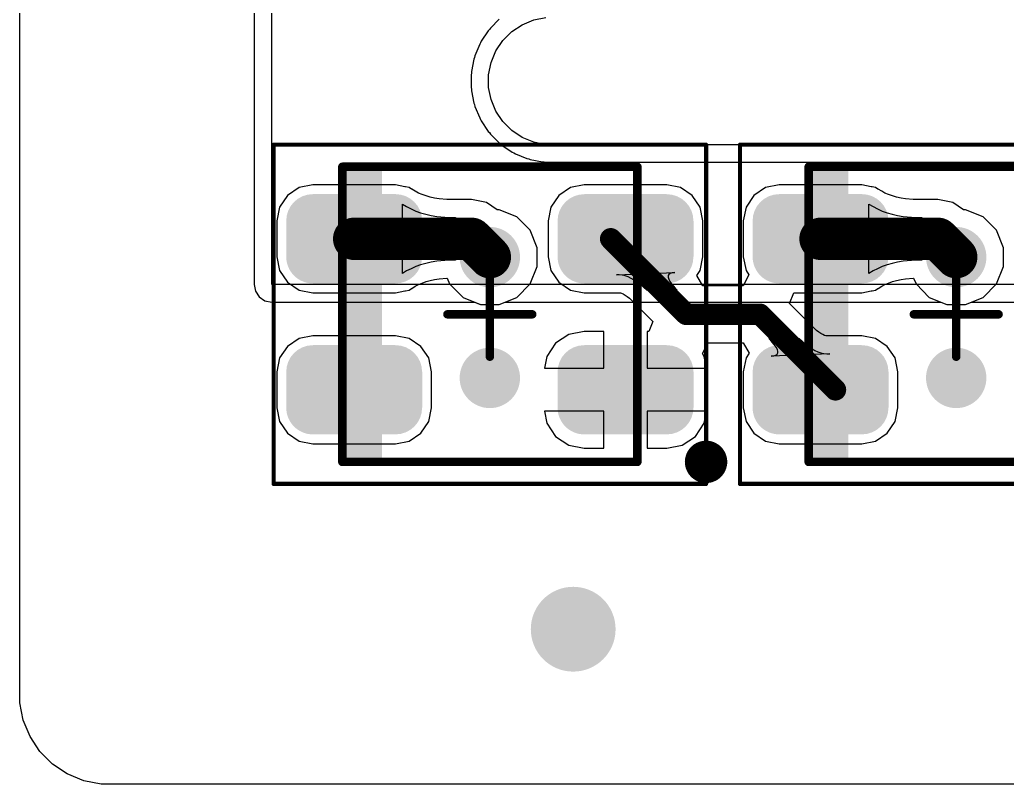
# Model space of a CAD drawing. Header units: millimetres. Extents: x 0 to 168, y 0 to 109.
# Drawn here: x 33.6 to 45.25, y 35.13 to 44.14 of the extents above; entities that cross this region are included whole.
import ezdxf

# ---------------------------------------------------------------- set-up
doc = ezdxf.new("R2010")
doc.units = ezdxf.units.MM
for name, color, linetype in [('BottomLayer', 5, 'Continuous'), ('Mechanical13', 56, 'Continuous'), ('Mechanical15', 56, 'Continuous'), ('MultiLayer', 9, 'Continuous'), ('TopLayer', 1, 'Continuous'), ('TopOverlay', 2, 'Continuous'), ('TopPaste', 8, 'Continuous'), ('TopSolder', 216, 'Continuous'), ('ViaHoleLayer', 16, 'Continuous')]:
    doc.layers.add(name, color=color, linetype=linetype)

# ---------------------------------------------------------------- blocks, each defined once
blk = doc.blocks.new('WS2812B_M____53')
at = {"layer": 'Mechanical13'}
blk.add_hatch(color=56, dxfattribs=at).paths.add_polyline_path([(-1.74, -1.74), (-1.272, -1.74), (-1.272, 1.74), (-1.74, 1.74)])
at = {"layer": 'TopLayer'}
h = blk.add_hatch(color=1, dxfattribs=at)
edge = h.paths.add_edge_path()
edge.add_arc((-2.087, 0.678), 0.213, 180, 270)
edge.add_line((-2.087, 0.465), (-1.113, 0.465))
edge.add_arc((-1.113, 0.678), 0.213, 270, 360)
edge.add_line((-0.9, 0.678), (-0.9, 1.103))
edge.add_arc((-1.113, 1.103), 0.213, 0, 90)
edge.add_line((-1.113, 1.315), (-2.087, 1.315))
edge.add_arc((-2.087, 1.103), 0.213, 90, 180)
edge.add_line((-2.3, 1.103), (-2.3, 0.678))
h = blk.add_hatch(color=1, dxfattribs=at)
edge = h.paths.add_edge_path()
edge.add_arc((1.113, 0.678), 0.213, 180, 270)
edge.add_line((1.113, 0.465), (2.087, 0.465))
edge.add_arc((2.087, 0.678), 0.213, 270, 360)
edge.add_line((2.3, 0.678), (2.3, 1.102))
edge.add_arc((2.087, 1.102), 0.213, 0, 90)
edge.add_line((2.087, 1.315), (1.113, 1.315))
edge.add_arc((1.113, 1.102), 0.213, 90, 180)
edge.add_line((0.9, 1.102), (0.9, 0.678))
h = blk.add_hatch(color=1, dxfattribs=at)
edge = h.paths.add_edge_path()
edge.add_arc((-2.087, -1.102), 0.213, 180, 270)
edge.add_line((-2.087, -1.315), (-1.113, -1.315))
edge.add_arc((-1.113, -1.102), 0.213, 270, 360)
edge.add_line((-0.9, -1.102), (-0.9, -0.678))
edge.add_arc((-1.113, -0.678), 0.213, 0, 90)
edge.add_line((-1.113, -0.465), (-2.087, -0.465))
edge.add_arc((-2.087, -0.678), 0.213, 90, 180)
edge.add_line((-2.3, -0.678), (-2.3, -1.102))
h = blk.add_hatch(color=1, dxfattribs=at)
edge = h.paths.add_edge_path()
edge.add_arc((1.113, -1.102), 0.213, 180, 270)
edge.add_line((1.113, -1.315), (2.087, -1.315))
edge.add_arc((2.087, -1.102), 0.213, 270, 360)
edge.add_line((2.3, -1.102), (2.3, -0.678))
edge.add_arc((2.087, -0.678), 0.213, 0, 90)
edge.add_line((2.087, -0.465), (1.113, -0.465))
edge.add_arc((1.113, -0.678), 0.213, 90, 180)
edge.add_line((0.9, -0.678), (0.9, -1.102))
at = {"layer": 'TopPaste'}
h = blk.add_hatch(color=8, dxfattribs=at)
edge = h.paths.add_edge_path()
edge.add_arc((-2.087, 0.678), 0.213, 180, 270)
edge.add_line((-2.087, 0.465), (-1.113, 0.465))
edge.add_arc((-1.113, 0.678), 0.213, 270, 360)
edge.add_line((-0.9, 0.678), (-0.9, 1.103))
edge.add_arc((-1.113, 1.103), 0.213, 0, 90)
edge.add_line((-1.113, 1.315), (-2.087, 1.315))
edge.add_arc((-2.087, 1.103), 0.213, 90, 180)
edge.add_line((-2.3, 1.103), (-2.3, 0.678))
h = blk.add_hatch(color=8, dxfattribs=at)
edge = h.paths.add_edge_path()
edge.add_arc((1.113, 0.678), 0.213, 180, 270)
edge.add_line((1.113, 0.465), (2.087, 0.465))
edge.add_arc((2.087, 0.678), 0.213, 270, 360)
edge.add_line((2.3, 0.678), (2.3, 1.102))
edge.add_arc((2.087, 1.102), 0.213, 0, 90)
edge.add_line((2.087, 1.315), (1.113, 1.315))
edge.add_arc((1.113, 1.102), 0.213, 90, 180)
edge.add_line((0.9, 1.102), (0.9, 0.678))
h = blk.add_hatch(color=8, dxfattribs=at)
edge = h.paths.add_edge_path()
edge.add_arc((-2.087, -1.102), 0.213, 180, 270)
edge.add_line((-2.087, -1.315), (-1.113, -1.315))
edge.add_arc((-1.113, -1.102), 0.213, 270, 360)
edge.add_line((-0.9, -1.102), (-0.9, -0.678))
edge.add_arc((-1.113, -0.678), 0.213, 0, 90)
edge.add_line((-1.113, -0.465), (-2.087, -0.465))
edge.add_arc((-2.087, -0.678), 0.213, 90, 180)
edge.add_line((-2.3, -0.678), (-2.3, -1.102))
h = blk.add_hatch(color=8, dxfattribs=at)
edge = h.paths.add_edge_path()
edge.add_arc((1.113, -1.102), 0.213, 180, 270)
edge.add_line((1.113, -1.315), (2.087, -1.315))
edge.add_arc((2.087, -1.102), 0.213, 270, 360)
edge.add_line((2.3, -1.102), (2.3, -0.678))
edge.add_arc((2.087, -0.678), 0.213, 0, 90)
edge.add_line((2.087, -0.465), (1.113, -0.465))
edge.add_arc((1.113, -0.678), 0.213, 90, 180)
edge.add_line((0.9, -0.678), (0.9, -1.102))
at = {"layer": 'TopSolder'}
h = blk.add_hatch(color=216, dxfattribs=at)
edge = h.paths.add_edge_path()
edge.add_arc((-2.087, 0.678), 0.314, 180, 270)
edge.add_line((-2.087, 0.363), (-1.113, 0.363))
edge.add_arc((-1.113, 0.678), 0.314, 270, 360)
edge.add_line((-0.798, 0.678), (-0.798, 1.103))
edge.add_arc((-1.113, 1.103), 0.314, 0, 90)
edge.add_line((-1.113, 1.417), (-2.087, 1.417))
edge.add_arc((-2.087, 1.103), 0.314, 90, 180)
edge.add_line((-2.402, 1.103), (-2.402, 0.678))
h = blk.add_hatch(color=216, dxfattribs=at)
edge = h.paths.add_edge_path()
edge.add_arc((1.113, 0.678), 0.314, 180, 270)
edge.add_line((1.113, 0.363), (2.087, 0.363))
edge.add_arc((2.087, 0.678), 0.314, 270, 360)
edge.add_line((2.402, 0.678), (2.402, 1.102))
edge.add_arc((2.087, 1.102), 0.314, 0, 90)
edge.add_line((2.087, 1.417), (1.113, 1.417))
edge.add_arc((1.113, 1.102), 0.314, 90, 180)
edge.add_line((0.798, 1.102), (0.798, 0.678))
h = blk.add_hatch(color=216, dxfattribs=at)
edge = h.paths.add_edge_path()
edge.add_arc((-2.087, -1.102), 0.314, 180, 270)
edge.add_line((-2.087, -1.417), (-1.113, -1.417))
edge.add_arc((-1.113, -1.102), 0.314, 270, 360)
edge.add_line((-0.798, -1.102), (-0.798, -0.678))
edge.add_arc((-1.113, -0.678), 0.314, 0, 90)
edge.add_line((-1.113, -0.363), (-2.087, -0.363))
edge.add_arc((-2.087, -0.678), 0.314, 90, 180)
edge.add_line((-2.402, -0.678), (-2.402, -1.102))
h = blk.add_hatch(color=216, dxfattribs=at)
edge = h.paths.add_edge_path()
edge.add_arc((1.113, -1.102), 0.314, 180, 270)
edge.add_line((1.113, -1.417), (2.087, -1.417))
edge.add_arc((2.087, -1.102), 0.314, 270, 360)
edge.add_line((2.402, -1.102), (2.402, -0.678))
edge.add_arc((2.087, -0.678), 0.314, 0, 90)
edge.add_line((2.087, -0.363), (1.113, -0.363))
edge.add_arc((1.113, -0.678), 0.314, 90, 180)
edge.add_line((0.798, -0.678), (0.798, -1.102))
at = {"layer": 'Mechanical13', "const_width": 0.1}
for points in [[(-1.74, -1.74), (-1.74, 1.74)], [(-1.74, 1.74), (1.74, 1.74)], [(1.74, -1.74), (1.74, 1.74)], [(-1.74, -1.74), (1.74, -1.74)]]:
    blk.add_lwpolyline(points, dxfattribs=at)
at = {"layer": 'Mechanical13', "const_width": 0.05}
for points in [[(-1.765, 1.74, 1), (-1.715, 1.74, 1)], [(-1.765, 1.74, 1), (-1.715, 1.74, 1)], [(1.715, 1.74, 1), (1.765, 1.74, 1)], [(1.715, 1.74, 1), (1.765, 1.74, 1)], [(-1.765, -1.74, 1), (-1.715, -1.74, 1)], [(-1.765, -1.74, 1), (-1.715, -1.74, 1)], [(1.715, -1.74, 1), (1.765, -1.74, 1)], [(1.715, -1.74, 1), (1.765, -1.74, 1)]]:
    blk.add_lwpolyline(points, format="xyb", close=True, dxfattribs=at)
at = {"layer": 'Mechanical15'}
for points, const_width in [([(-2.55, -2), (-2.55, 2)], 0.05), ([(-2.55, 2), (2.55, 2)], 0.05), ([(2.55, -2), (2.55, 2)], 0.05), ([(0, -0.5), (0, 0.5)], 0.1), ([(-0.5, 0), (0.5, 0)], 0.1), ([(-2.55, -2), (2.55, -2)], 0.05)]:
    blk.add_lwpolyline(points, dxfattribs=dict(at, const_width=const_width))
for points, const_width in [([(-2.562, 2, 1), (-2.538, 2, 1)], 0.025), ([(-2.562, 2, 1), (-2.538, 2, 1)], 0.025), ([(2.538, 2, 1), (2.562, 2, 1)], 0.025), ([(2.538, 2, 1), (2.562, 2, 1)], 0.025), ([(-0.025, 0.5, 1), (0.025, 0.5, 1)], 0.05), ([(-0.525, 0, 1), (-0.475, 0, 1)], 0.05), ([(0.475, 0, 1), (0.525, 0, 1)], 0.05), ([(-0.025, -0.5, 1), (0.025, -0.5, 1)], 0.05), ([(-2.562, -2, 1), (-2.538, -2, 1)], 0.025), ([(-2.562, -2, 1), (-2.538, -2, 1)], 0.025), ([(2.538, -2, 1), (2.562, -2, 1)], 0.025), ([(2.538, -2, 1), (2.562, -2, 1)], 0.025)]:
    blk.add_lwpolyline(points, format="xyb", close=True, dxfattribs=dict(at, const_width=const_width))
at = {"layer": 'TopOverlay'}
for points, const_width in [([(2.675, -1.74, 1), (2.425, -1.74, 1)], 0.25), ([(2.362, -1.74, 1), (2.487, -1.74, 1)], 0.125), ([(2.613, -1.74, 1), (2.738, -1.74, 1)], 0.125)]:
    blk.add_lwpolyline(points, format="xyb", close=True, dxfattribs=dict(at, const_width=const_width))
blk = doc.blocks.new('WS2812B_M____55')
at = {"layer": 'Mechanical13'}
blk.add_hatch(color=56, dxfattribs=at).paths.add_polyline_path([(-1.74, -1.74), (-1.272, -1.74), (-1.272, 1.74), (-1.74, 1.74)])
at = {"layer": 'TopLayer'}
h = blk.add_hatch(color=1, dxfattribs=at)
edge = h.paths.add_edge_path()
edge.add_arc((-2.087, 0.678), 0.213, 180, 270)
edge.add_line((-2.087, 0.465), (-1.113, 0.465))
edge.add_arc((-1.113, 0.678), 0.213, 270, 360)
edge.add_line((-0.9, 0.678), (-0.9, 1.103))
edge.add_arc((-1.113, 1.103), 0.213, 0, 90)
edge.add_line((-1.113, 1.315), (-2.087, 1.315))
edge.add_arc((-2.087, 1.103), 0.213, 90, 180)
edge.add_line((-2.3, 1.103), (-2.3, 0.678))
h = blk.add_hatch(color=1, dxfattribs=at)
edge = h.paths.add_edge_path()
edge.add_arc((1.113, 0.678), 0.213, 180, 270)
edge.add_line((1.113, 0.465), (2.087, 0.465))
edge.add_arc((2.087, 0.678), 0.213, 270, 360)
edge.add_line((2.3, 0.678), (2.3, 1.102))
edge.add_arc((2.087, 1.102), 0.213, 0, 90)
edge.add_line((2.087, 1.315), (1.113, 1.315))
edge.add_arc((1.113, 1.102), 0.213, 90, 180)
edge.add_line((0.9, 1.102), (0.9, 0.678))
h = blk.add_hatch(color=1, dxfattribs=at)
edge = h.paths.add_edge_path()
edge.add_arc((-2.087, -1.102), 0.213, 180, 270)
edge.add_line((-2.087, -1.315), (-1.113, -1.315))
edge.add_arc((-1.113, -1.102), 0.213, 270, 360)
edge.add_line((-0.9, -1.102), (-0.9, -0.678))
edge.add_arc((-1.113, -0.678), 0.213, 0, 90)
edge.add_line((-1.113, -0.465), (-2.087, -0.465))
edge.add_arc((-2.087, -0.678), 0.213, 90, 180)
edge.add_line((-2.3, -0.678), (-2.3, -1.102))
h = blk.add_hatch(color=1, dxfattribs=at)
edge = h.paths.add_edge_path()
edge.add_arc((1.113, -1.102), 0.213, 180, 270)
edge.add_line((1.113, -1.315), (2.087, -1.315))
edge.add_arc((2.087, -1.102), 0.213, 270, 360)
edge.add_line((2.3, -1.102), (2.3, -0.678))
edge.add_arc((2.087, -0.678), 0.213, 0, 90)
edge.add_line((2.087, -0.465), (1.113, -0.465))
edge.add_arc((1.113, -0.678), 0.213, 90, 180)
edge.add_line((0.9, -0.678), (0.9, -1.102))
at = {"layer": 'TopPaste'}
h = blk.add_hatch(color=8, dxfattribs=at)
edge = h.paths.add_edge_path()
edge.add_arc((-2.087, 0.678), 0.213, 180, 270)
edge.add_line((-2.087, 0.465), (-1.113, 0.465))
edge.add_arc((-1.113, 0.678), 0.213, 270, 360)
edge.add_line((-0.9, 0.678), (-0.9, 1.103))
edge.add_arc((-1.113, 1.103), 0.213, 0, 90)
edge.add_line((-1.113, 1.315), (-2.087, 1.315))
edge.add_arc((-2.087, 1.103), 0.213, 90, 180)
edge.add_line((-2.3, 1.103), (-2.3, 0.678))
h = blk.add_hatch(color=8, dxfattribs=at)
edge = h.paths.add_edge_path()
edge.add_arc((1.113, 0.678), 0.213, 180, 270)
edge.add_line((1.113, 0.465), (2.087, 0.465))
edge.add_arc((2.087, 0.678), 0.213, 270, 360)
edge.add_line((2.3, 0.678), (2.3, 1.102))
edge.add_arc((2.087, 1.102), 0.213, 0, 90)
edge.add_line((2.087, 1.315), (1.113, 1.315))
edge.add_arc((1.113, 1.102), 0.213, 90, 180)
edge.add_line((0.9, 1.102), (0.9, 0.678))
h = blk.add_hatch(color=8, dxfattribs=at)
edge = h.paths.add_edge_path()
edge.add_arc((-2.087, -1.102), 0.213, 180, 270)
edge.add_line((-2.087, -1.315), (-1.113, -1.315))
edge.add_arc((-1.113, -1.102), 0.213, 270, 360)
edge.add_line((-0.9, -1.102), (-0.9, -0.678))
edge.add_arc((-1.113, -0.678), 0.213, 0, 90)
edge.add_line((-1.113, -0.465), (-2.087, -0.465))
edge.add_arc((-2.087, -0.678), 0.213, 90, 180)
edge.add_line((-2.3, -0.678), (-2.3, -1.102))
h = blk.add_hatch(color=8, dxfattribs=at)
edge = h.paths.add_edge_path()
edge.add_arc((1.113, -1.102), 0.213, 180, 270)
edge.add_line((1.113, -1.315), (2.087, -1.315))
edge.add_arc((2.087, -1.102), 0.213, 270, 360)
edge.add_line((2.3, -1.102), (2.3, -0.678))
edge.add_arc((2.087, -0.678), 0.213, 0, 90)
edge.add_line((2.087, -0.465), (1.113, -0.465))
edge.add_arc((1.113, -0.678), 0.213, 90, 180)
edge.add_line((0.9, -0.678), (0.9, -1.102))
at = {"layer": 'TopSolder'}
h = blk.add_hatch(color=216, dxfattribs=at)
edge = h.paths.add_edge_path()
edge.add_arc((-2.087, 0.678), 0.314, 180, 270)
edge.add_line((-2.087, 0.363), (-1.113, 0.363))
edge.add_arc((-1.113, 0.678), 0.314, 270, 360)
edge.add_line((-0.798, 0.678), (-0.798, 1.103))
edge.add_arc((-1.113, 1.103), 0.314, 0, 90)
edge.add_line((-1.113, 1.417), (-2.087, 1.417))
edge.add_arc((-2.087, 1.103), 0.314, 90, 180)
edge.add_line((-2.402, 1.103), (-2.402, 0.678))
h = blk.add_hatch(color=216, dxfattribs=at)
edge = h.paths.add_edge_path()
edge.add_arc((1.113, 0.678), 0.314, 180, 270)
edge.add_line((1.113, 0.363), (2.087, 0.363))
edge.add_arc((2.087, 0.678), 0.314, 270, 360)
edge.add_line((2.402, 0.678), (2.402, 1.102))
edge.add_arc((2.087, 1.102), 0.314, 0, 90)
edge.add_line((2.087, 1.417), (1.113, 1.417))
edge.add_arc((1.113, 1.102), 0.314, 90, 180)
edge.add_line((0.798, 1.102), (0.798, 0.678))
h = blk.add_hatch(color=216, dxfattribs=at)
edge = h.paths.add_edge_path()
edge.add_arc((-2.087, -1.102), 0.314, 180, 270)
edge.add_line((-2.087, -1.417), (-1.113, -1.417))
edge.add_arc((-1.113, -1.102), 0.314, 270, 360)
edge.add_line((-0.798, -1.102), (-0.798, -0.678))
edge.add_arc((-1.113, -0.678), 0.314, 0, 90)
edge.add_line((-1.113, -0.363), (-2.087, -0.363))
edge.add_arc((-2.087, -0.678), 0.314, 90, 180)
edge.add_line((-2.402, -0.678), (-2.402, -1.102))
h = blk.add_hatch(color=216, dxfattribs=at)
edge = h.paths.add_edge_path()
edge.add_arc((1.113, -1.102), 0.314, 180, 270)
edge.add_line((1.113, -1.417), (2.087, -1.417))
edge.add_arc((2.087, -1.102), 0.314, 270, 360)
edge.add_line((2.402, -1.102), (2.402, -0.678))
edge.add_arc((2.087, -0.678), 0.314, 0, 90)
edge.add_line((2.087, -0.363), (1.113, -0.363))
edge.add_arc((1.113, -0.678), 0.314, 90, 180)
edge.add_line((0.798, -0.678), (0.798, -1.102))
at = {"layer": 'Mechanical13', "const_width": 0.1}
for points in [[(-1.74, -1.74), (-1.74, 1.74)], [(-1.74, 1.74), (1.74, 1.74)], [(1.74, -1.74), (1.74, 1.74)], [(-1.74, -1.74), (1.74, -1.74)]]:
    blk.add_lwpolyline(points, dxfattribs=at)
at = {"layer": 'Mechanical13', "const_width": 0.05}
for points in [[(-1.765, 1.74, 1), (-1.715, 1.74, 1)], [(-1.765, 1.74, 1), (-1.715, 1.74, 1)], [(1.715, 1.74, 1), (1.765, 1.74, 1)], [(1.715, 1.74, 1), (1.765, 1.74, 1)], [(-1.765, -1.74, 1), (-1.715, -1.74, 1)], [(-1.765, -1.74, 1), (-1.715, -1.74, 1)], [(1.715, -1.74, 1), (1.765, -1.74, 1)], [(1.715, -1.74, 1), (1.765, -1.74, 1)]]:
    blk.add_lwpolyline(points, format="xyb", close=True, dxfattribs=at)
at = {"layer": 'Mechanical15'}
for points, const_width in [([(-2.55, -2), (-2.55, 2)], 0.05), ([(-2.55, 2), (2.55, 2)], 0.05), ([(2.55, -2), (2.55, 2)], 0.05), ([(0, -0.5), (0, 0.5)], 0.1), ([(-0.5, 0), (0.5, 0)], 0.1), ([(-2.55, -2), (2.55, -2)], 0.05)]:
    blk.add_lwpolyline(points, dxfattribs=dict(at, const_width=const_width))
for points, const_width in [([(-2.562, 2, 1), (-2.538, 2, 1)], 0.025), ([(-2.562, 2, 1), (-2.538, 2, 1)], 0.025), ([(2.538, 2, 1), (2.562, 2, 1)], 0.025), ([(2.538, 2, 1), (2.562, 2, 1)], 0.025), ([(-0.025, 0.5, 1), (0.025, 0.5, 1)], 0.05), ([(-0.525, 0, 1), (-0.475, 0, 1)], 0.05), ([(0.475, 0, 1), (0.525, 0, 1)], 0.05), ([(-0.025, -0.5, 1), (0.025, -0.5, 1)], 0.05), ([(-2.562, -2, 1), (-2.538, -2, 1)], 0.025), ([(-2.562, -2, 1), (-2.538, -2, 1)], 0.025), ([(2.538, -2, 1), (2.562, -2, 1)], 0.025), ([(2.538, -2, 1), (2.562, -2, 1)], 0.025)]:
    blk.add_lwpolyline(points, format="xyb", close=True, dxfattribs=dict(at, const_width=const_width))
at = {"layer": 'TopOverlay'}
for points, const_width in [([(2.675, -1.74, 1), (2.425, -1.74, 1)], 0.25), ([(2.362, -1.74, 1), (2.487, -1.74, 1)], 0.125), ([(2.613, -1.74, 1), (2.738, -1.74, 1)], 0.125)]:
    blk.add_lwpolyline(points, format="xyb", close=True, dxfattribs=dict(at, const_width=const_width))

msp = doc.modelspace()

# ---------------------------------------------------------------- hatches: boundary and pattern name
at = {"layer": 'BottomLayer'}
h = msp.add_hatch(color=5, dxfattribs=at)
edge = h.paths.add_edge_path()
edge.add_arc((39.149, 41.344), 0.356, 0, 360)
h = msp.add_hatch(color=5, dxfattribs=at)
edge = h.paths.add_edge_path()
edge.add_arc((44.649, 41.344), 0.356, 0, 360)
h = msp.add_hatch(color=5, dxfattribs=at)
edge = h.paths.add_edge_path()
edge.add_arc((39.149, 39.92), 0.356, 0, 360)
h = msp.add_hatch(color=5, dxfattribs=at)
edge = h.paths.add_edge_path()
edge.add_arc((44.649, 39.92), 0.356, 0, 360)
h = msp.add_hatch(color=5, dxfattribs=at)
edge = h.paths.add_edge_path()
edge.add_arc((40.132, 36.957), 0.5, 0, 360)
at = {"layer": 'TopLayer'}
h = msp.add_hatch(color=1, dxfattribs=at)
edge = h.paths.add_edge_path()
edge.add_arc((39.149, 41.344), 0.356, 0, 360)
h = msp.add_hatch(color=1, dxfattribs=at)
edge = h.paths.add_edge_path()
edge.add_arc((44.649, 41.344), 0.356, 0, 360)
h = msp.add_hatch(color=1, dxfattribs=at)
edge = h.paths.add_edge_path()
edge.add_arc((39.149, 39.92), 0.356, 0, 360)
h = msp.add_hatch(color=1, dxfattribs=at)
edge = h.paths.add_edge_path()
edge.add_arc((44.649, 39.92), 0.356, 0, 360)
h = msp.add_hatch(color=1, dxfattribs=at)
edge = h.paths.add_edge_path()
edge.add_arc((40.132, 36.957), 0.5, 0, 360)
at = {"layer": 'ViaHoleLayer'}
h = msp.add_hatch(color=16, dxfattribs=at)
edge = h.paths.add_edge_path()
edge.add_arc((39.149, 41.344), 0.2, 0, 360)
h = msp.add_hatch(color=16, dxfattribs=at)
edge = h.paths.add_edge_path()
edge.add_arc((44.649, 41.344), 0.2, 0, 360)
h = msp.add_hatch(color=16, dxfattribs=at)
edge = h.paths.add_edge_path()
edge.add_arc((39.149, 39.92), 0.2, 0, 360)
h = msp.add_hatch(color=16, dxfattribs=at)
edge = h.paths.add_edge_path()
edge.add_arc((44.649, 39.92), 0.2, 0, 360)
h = msp.add_hatch(color=16, dxfattribs=at)
edge = h.paths.add_edge_path()
edge.add_arc((40.132, 36.957), 0.25, 0, 360)

# ---------------------------------------------------------------- linework, layer by layer
at = {"layer": 'BottomLayer'}
for p, q in [((33.605, 36.195), (33.605, 65.425)), ((36.369, 45.974), (36.369, 41.021)), ((36.576, 41.021), (36.576, 45.974)), ((39.26, 44.149), (39.156, 44.045)), ((39.144, 44.028), (39.13, 44.013)), ((39.156, 44.045), (39.144, 44.028)), ((39.13, 44.013), (39.048, 43.89)), ((39.029, 43.855), (38.972, 43.718)), ((39.04, 43.871), (39.029, 43.855)), ((39.048, 43.89), (39.04, 43.871)), ((38.96, 43.679), (38.931, 43.534)), ((38.968, 43.698), (38.96, 43.679)), ((38.972, 43.718), (38.968, 43.698)), ((38.931, 43.514), (38.927, 43.494)), ((38.927, 43.494), (38.927, 43.42)), ((38.931, 43.534), (38.931, 43.514)), ((38.927, 43.42), (38.927, 43.346)), ((38.927, 43.346), (38.931, 43.326)), ((38.931, 43.326), (38.931, 43.306)), ((38.931, 43.306), (38.96, 43.161)), ((38.96, 43.161), (38.968, 43.142)), ((38.968, 43.142), (38.972, 43.122)), ((38.972, 43.122), (39.029, 42.985)), ((39.029, 42.985), (39.04, 42.968)), ((39.04, 42.968), (39.048, 42.95)), ((39.048, 42.95), (39.13, 42.827)), ((39.13, 42.827), (39.144, 42.812)), ((39.144, 42.812), (39.156, 42.795)), ((39.156, 42.795), (39.26, 42.691)), ((39.26, 42.691), (39.277, 42.68)), ((39.277, 42.68), (39.291, 42.665)), ((39.291, 42.665), (39.414, 42.583)), ((39.414, 42.583), (39.433, 42.575)), ((39.433, 42.575), (39.45, 42.564)), ((39.45, 42.564), (39.587, 42.507)), ((39.587, 42.507), (39.607, 42.503)), ((39.607, 42.503), (39.625, 42.496)), ((39.625, 42.496), (39.77, 42.467)), ((39.77, 42.467), (39.791, 42.467)), ((39.791, 42.467), (39.811, 42.463)), ((39.811, 42.463), (71.458, 42.463)), ((36.369, 41.021), (36.385, 40.942)), ((73.025, 41.021), (36.576, 41.021)), ((36.385, 40.942), (36.43, 40.875)), ((36.43, 40.875), (36.497, 40.83)), ((36.497, 40.83), (36.576, 40.814)), ((36.576, 40.814), (38.969, 40.814)), ((38.969, 40.814), (39.038, 40.785)), ((39.038, 40.785), (39.26, 40.785)), ((39.26, 40.785), (39.329, 40.814)), ((39.329, 40.814), (44.469, 40.814)), ((44.469, 40.814), (44.538, 40.785)), ((44.538, 40.785), (44.76, 40.785)), ((44.76, 40.785), (44.829, 40.814)), ((44.829, 40.814), (49.969, 40.814)), ((33.605, 36.09), (33.605, 36.195)), ((33.646, 35.884), (33.605, 36.09)), ((33.726, 35.69), (33.646, 35.884)), ((33.843, 35.515), (33.726, 35.69)), ((33.991, 35.367), (33.843, 35.515)), ((34.166, 35.25), (33.991, 35.367)), ((34.36, 35.17), (34.166, 35.25)), ((34.566, 35.129), (34.36, 35.17)), ((34.671, 35.129), (34.566, 35.129)), ((77.131, 35.129), (34.671, 35.129))]:
    msp.add_line(p, q, dxfattribs=at)
at = {"layer": 'MultiLayer'}
for p, q in [((39.529, 44.085), (39.666, 44.141)), ((39.666, 44.141), (39.811, 44.17)), ((39.407, 44.003), (39.529, 44.085)), ((39.302, 43.898), (39.407, 44.003)), ((39.22, 43.775), (39.302, 43.898)), ((39.163, 43.639), (39.22, 43.775)), ((39.135, 43.494), (39.163, 43.639)), ((39.135, 43.42), (39.135, 43.494)), ((39.135, 43.42), (39.135, 43.42)), ((39.135, 43.346), (39.135, 43.42)), ((39.163, 43.201), (39.135, 43.346)), ((39.22, 43.065), (39.163, 43.201)), ((39.302, 42.942), (39.22, 43.065)), ((39.407, 42.837), (39.302, 42.942)), ((39.529, 42.755), (39.407, 42.837)), ((39.666, 42.699), (39.529, 42.755)), ((39.811, 42.67), (39.666, 42.699)), ((39.885, 42.67), (39.811, 42.67)), ((71.385, 42.67), (39.885, 42.67))]:
    msp.add_line(p, q, dxfattribs=at)
at = {"layer": 'TopLayer'}
for p, q in [((33.605, 36.195), (33.605, 65.425)), ((39.26, 44.149), (39.156, 44.045)), ((39.144, 44.028), (39.13, 44.013)), ((39.156, 44.045), (39.144, 44.028)), ((39.13, 44.013), (39.048, 43.89)), ((39.029, 43.855), (38.972, 43.718)), ((39.04, 43.871), (39.029, 43.855)), ((39.048, 43.89), (39.04, 43.871)), ((38.96, 43.679), (38.931, 43.534)), ((38.968, 43.698), (38.96, 43.679)), ((38.972, 43.718), (38.968, 43.698)), ((38.931, 43.514), (38.927, 43.494)), ((38.927, 43.494), (38.927, 43.346)), ((38.931, 43.534), (38.931, 43.514)), ((38.927, 43.346), (38.931, 43.326)), ((38.931, 43.326), (38.931, 43.306)), ((38.931, 43.306), (38.96, 43.161)), ((38.96, 43.161), (38.968, 43.142)), ((38.968, 43.142), (38.972, 43.122)), ((38.972, 43.122), (39.029, 42.985)), ((39.029, 42.985), (39.04, 42.968)), ((39.04, 42.968), (39.048, 42.95)), ((39.048, 42.95), (39.13, 42.827)), ((39.13, 42.827), (39.144, 42.812)), ((39.144, 42.812), (39.156, 42.795)), ((39.156, 42.795), (39.26, 42.691)), ((39.26, 42.691), (39.277, 42.68)), ((39.277, 42.68), (39.291, 42.665)), ((39.291, 42.665), (39.414, 42.583)), ((39.414, 42.583), (39.433, 42.575)), ((39.433, 42.575), (39.45, 42.564)), ((39.45, 42.564), (39.587, 42.507)), ((39.587, 42.507), (39.607, 42.503)), ((39.607, 42.503), (39.625, 42.496)), ((39.625, 42.496), (39.77, 42.467)), ((39.77, 42.467), (39.791, 42.467)), ((39.791, 42.467), (39.811, 42.463)), ((39.811, 42.463), (71.458, 42.463)), ((36.899, 42.164), (36.762, 42.072)), ((37.062, 42.196), (36.899, 42.164)), ((38.037, 42.196), (37.062, 42.196)), ((38.148, 42.174), (38.037, 42.196)), ((38.151, 42.174), (38.148, 42.174)), ((38.156, 42.173), (38.151, 42.174)), ((38.199, 42.164), (38.156, 42.173)), ((38.224, 42.147), (38.199, 42.164)), ((40.099, 42.164), (39.962, 42.072)), ((40.262, 42.196), (40.099, 42.164)), ((41.237, 42.196), (40.262, 42.196)), ((41.399, 42.164), (41.237, 42.196)), ((41.536, 42.072), (41.399, 42.164)), ((42.399, 42.164), (42.262, 42.072)), ((42.562, 42.196), (42.399, 42.164)), ((43.537, 42.196), (42.562, 42.196)), ((43.648, 42.174), (43.537, 42.196)), ((43.651, 42.174), (43.648, 42.174)), ((43.656, 42.173), (43.651, 42.174)), ((43.699, 42.164), (43.656, 42.173)), ((43.724, 42.147), (43.699, 42.164)), ((36.762, 42.072), (36.67, 41.935)), ((38.227, 42.146), (38.224, 42.147)), ((38.27, 42.12), (38.227, 42.146)), ((38.309, 42.099), (38.27, 42.12)), ((38.351, 42.081), (38.309, 42.099)), ((38.397, 42.065), (38.351, 42.081)), ((38.445, 42.051), (38.397, 42.065)), ((38.498, 42.039), (38.445, 42.051)), ((39.962, 42.072), (39.87, 41.935)), ((41.628, 41.935), (41.536, 42.072)), ((42.262, 42.072), (42.17, 41.935)), ((43.727, 42.146), (43.724, 42.147)), ((43.77, 42.12), (43.727, 42.146)), ((43.809, 42.099), (43.77, 42.12)), ((43.851, 42.081), (43.809, 42.099)), ((43.897, 42.065), (43.851, 42.081)), ((43.945, 42.051), (43.897, 42.065)), ((43.998, 42.039), (43.945, 42.051)), ((36.67, 41.935), (36.638, 41.773)), ((38.118, 41.15), (38.118, 41.97)), ((38.118, 41.97), (38.168, 41.94)), ((38.168, 41.94), (38.22, 41.912)), ((38.551, 42.03), (38.498, 42.039)), ((38.64, 42.022), (38.551, 42.03)), ((38.933, 42.022), (38.64, 42.022)), ((39.11, 41.987), (38.933, 42.022)), ((38.933, 42.022), (38.933, 42.022)), ((39.236, 41.903), (39.11, 41.987)), ((39.87, 41.935), (39.838, 41.772)), ((41.66, 41.772), (41.628, 41.935)), ((42.17, 41.935), (42.138, 41.773)), ((43.618, 41.15), (43.618, 41.97)), ((43.618, 41.97), (43.668, 41.94)), ((43.668, 41.94), (43.72, 41.912)), ((44.051, 42.03), (43.998, 42.039)), ((44.14, 42.022), (44.051, 42.03)), ((44.433, 42.022), (44.14, 42.022)), ((44.61, 41.987), (44.433, 42.022)), ((44.433, 42.022), (44.433, 42.022)), ((44.736, 41.903), (44.61, 41.987)), ((38.22, 41.912), (38.275, 41.888)), ((38.275, 41.888), (38.333, 41.868)), ((38.333, 41.868), (38.394, 41.85)), ((38.394, 41.85), (38.458, 41.836)), ((38.458, 41.836), (38.525, 41.824)), ((38.525, 41.824), (38.667, 41.812)), ((38.667, 41.812), (38.743, 41.81)), ((38.743, 41.81), (38.743, 41.31)), ((39.26, 41.903), (39.236, 41.903)), ((39.466, 41.818), (39.26, 41.903)), ((39.623, 41.661), (39.466, 41.818)), ((43.72, 41.912), (43.775, 41.888)), ((43.775, 41.888), (43.833, 41.868)), ((43.833, 41.868), (43.894, 41.85)), ((43.894, 41.85), (43.958, 41.836)), ((43.958, 41.836), (44.025, 41.824)), ((44.025, 41.824), (44.167, 41.812)), ((44.167, 41.812), (44.243, 41.81)), ((44.243, 41.81), (44.243, 41.31)), ((44.76, 41.903), (44.736, 41.903)), ((44.966, 41.818), (44.76, 41.903)), ((45.123, 41.661), (44.966, 41.818)), ((36.638, 41.773), (36.638, 41.348)), ((39.838, 41.772), (39.838, 41.347)), ((41.66, 41.347), (41.66, 41.772)), ((42.138, 41.773), (42.138, 41.348)), ((39.708, 41.455), (39.623, 41.661)), ((45.208, 41.455), (45.123, 41.661)), ((36.638, 41.348), (36.67, 41.185)), ((39.708, 41.233), (39.708, 41.455)), ((39.838, 41.347), (39.87, 41.185)), ((41.628, 41.185), (41.66, 41.347)), ((42.138, 41.348), (42.17, 41.185)), ((45.208, 41.233), (45.208, 41.455)), ((38.275, 41.232), (38.22, 41.208)), ((38.333, 41.253), (38.275, 41.232)), ((38.394, 41.27), (38.333, 41.253)), ((38.458, 41.284), (38.394, 41.27)), ((38.525, 41.296), (38.458, 41.284)), ((38.667, 41.308), (38.525, 41.296)), ((38.743, 41.31), (38.667, 41.308)), ((39.623, 41.028), (39.708, 41.233)), ((43.775, 41.232), (43.72, 41.208)), ((43.833, 41.253), (43.775, 41.232)), ((43.894, 41.27), (43.833, 41.253)), ((43.958, 41.284), (43.894, 41.27)), ((44.025, 41.296), (43.958, 41.284)), ((44.167, 41.308), (44.025, 41.296)), ((44.243, 41.31), (44.167, 41.308)), ((45.123, 41.028), (45.208, 41.233)), ((36.67, 41.185), (36.762, 41.048)), ((38.168, 41.181), (38.118, 41.15)), ((38.22, 41.208), (38.168, 41.181)), ((39.87, 41.185), (39.962, 41.048)), ((40.641, 41.137), (41.331, 41.163)), ((40.675, 41.136), (40.641, 41.137)), ((40.71, 41.132), (40.675, 41.136)), ((40.745, 41.123), (40.71, 41.132)), ((40.78, 41.111), (40.745, 41.123)), ((40.816, 41.094), (40.78, 41.111)), ((41.252, 41.126), (41.251, 41.107)), ((41.261, 41.141), (41.252, 41.126)), ((41.277, 41.152), (41.261, 41.141)), ((41.3, 41.159), (41.277, 41.152)), ((41.331, 41.163), (41.3, 41.159)), ((41.59, 41.128), (41.628, 41.185)), ((41.661, 41.007), (41.59, 41.128)), ((42.205, 41.134), (42.137, 41.007)), ((42.17, 41.185), (42.205, 41.134)), ((43.668, 41.181), (43.618, 41.15)), ((43.72, 41.208), (43.668, 41.181)), ((36.762, 41.048), (36.899, 40.956)), ((38.227, 40.974), (38.27, 41)), ((38.27, 41), (38.309, 41.021)), ((38.309, 41.021), (38.351, 41.039)), ((38.351, 41.039), (38.397, 41.055)), ((38.397, 41.055), (38.445, 41.069)), ((38.445, 41.069), (38.498, 41.081)), ((38.498, 41.081), (38.551, 41.09)), ((38.551, 41.09), (38.64, 41.098)), ((38.64, 41.098), (38.646, 41.098)), ((38.646, 41.098), (38.675, 41.028)), ((38.675, 41.028), (38.833, 40.87)), ((39.466, 40.87), (39.623, 41.028)), ((39.962, 41.048), (40.099, 40.956)), ((40.852, 41.074), (40.816, 41.094)), ((40.888, 41.05), (40.852, 41.074)), ((40.925, 41.022), (40.888, 41.05)), ((40.962, 40.99), (40.925, 41.022)), ((41.251, 41.107), (41.258, 41.085)), ((41.258, 41.085), (41.272, 41.058)), ((41.272, 41.058), (41.294, 41.027)), ((41.294, 41.027), (41.323, 40.993)), ((42.137, 41.007), (41.661, 41.007)), ((43.727, 40.974), (43.77, 41)), ((43.77, 41), (43.809, 41.021)), ((43.809, 41.021), (43.851, 41.039)), ((43.851, 41.039), (43.897, 41.055)), ((43.897, 41.055), (43.945, 41.069)), ((43.945, 41.069), (43.998, 41.081)), ((43.998, 41.081), (44.051, 41.09)), ((44.051, 41.09), (44.14, 41.098)), ((44.14, 41.098), (44.146, 41.098)), ((44.146, 41.098), (44.175, 41.028)), ((44.175, 41.028), (44.332, 40.87)), ((44.966, 40.87), (45.123, 41.028)), ((36.899, 40.956), (37.062, 40.924)), ((37.062, 40.924), (38.037, 40.924)), ((38.037, 40.924), (38.148, 40.946)), ((38.148, 40.946), (38.151, 40.946)), ((38.151, 40.946), (38.156, 40.947)), ((38.156, 40.947), (38.199, 40.956)), ((38.199, 40.956), (38.224, 40.973)), ((38.224, 40.973), (38.227, 40.974)), ((40.099, 40.956), (40.262, 40.924)), ((40.262, 40.924), (40.688, 40.924)), ((40.688, 40.924), (40.703, 40.918)), ((40.703, 40.918), (40.722, 40.91)), ((40.722, 40.91), (40.744, 40.897)), ((40.744, 40.897), (40.768, 40.881)), ((40.768, 40.881), (40.795, 40.861)), ((41, 40.954), (40.962, 40.99)), ((41.359, 40.954), (41, 40.954)), ((41.323, 40.993), (41.359, 40.954)), ((42.683, 40.797), (42.736, 40.924)), ((42.736, 40.924), (43.537, 40.924)), ((43.537, 40.924), (43.648, 40.946)), ((43.648, 40.946), (43.651, 40.946)), ((43.651, 40.946), (43.656, 40.947)), ((43.656, 40.947), (43.699, 40.956)), ((43.699, 40.956), (43.724, 40.973)), ((43.724, 40.973), (43.727, 40.974)), ((38.833, 40.87), (39.038, 40.785)), ((39.038, 40.785), (39.26, 40.785)), ((39.26, 40.785), (39.466, 40.87)), ((40.795, 40.861), (40.809, 40.849)), ((40.809, 40.849), (41.072, 40.585)), ((42.989, 40.491), (42.683, 40.797)), ((44.332, 40.87), (44.538, 40.785)), ((44.538, 40.785), (44.76, 40.785)), ((44.76, 40.785), (44.966, 40.87)), ((41.072, 40.585), (41.024, 40.468)), ((37.062, 40.416), (36.899, 40.384)), ((38.037, 40.416), (37.062, 40.416)), ((38.199, 40.384), (38.037, 40.416)), ((40.08, 40.432), (39.925, 40.329)), ((40.262, 40.468), (40.08, 40.432)), ((40.495, 40.468), (40.262, 40.468)), ((40.495, 40.034), (40.495, 40.468)), ((41.024, 40.468), (41.003, 40.468)), ((41.003, 40.468), (41.003, 40.034)), ((43.003, 40.479), (42.989, 40.491)), ((43.03, 40.459), (43.003, 40.479)), ((43.054, 40.443), (43.03, 40.459)), ((43.076, 40.43), (43.054, 40.443)), ((43.095, 40.422), (43.076, 40.43)), ((43.11, 40.416), (43.095, 40.422)), ((43.537, 40.416), (43.11, 40.416)), ((43.699, 40.384), (43.537, 40.416)), ((36.899, 40.384), (36.762, 40.292)), ((38.336, 40.292), (38.199, 40.384)), ((39.925, 40.329), (39.822, 40.174)), ((41.655, 40.206), (41.723, 40.333)), ((41.723, 40.333), (42.137, 40.333)), ((42.137, 40.333), (42.208, 40.212)), ((42.439, 40.386), (42.798, 40.386)), ((42.475, 40.347), (42.439, 40.386)), ((42.504, 40.313), (42.475, 40.347)), ((42.526, 40.282), (42.504, 40.313)), ((42.798, 40.386), (42.836, 40.35)), ((42.836, 40.35), (42.873, 40.318)), ((42.873, 40.318), (42.91, 40.29)), ((43.836, 40.292), (43.699, 40.384)), ((36.762, 40.292), (36.67, 40.155)), ((38.428, 40.155), (38.336, 40.292)), ((41.676, 40.174), (41.655, 40.206)), ((42.208, 40.212), (42.17, 40.155)), ((43.157, 40.203), (42.467, 40.177)), ((42.467, 40.177), (42.498, 40.181)), ((42.498, 40.181), (42.521, 40.188)), ((42.521, 40.188), (42.537, 40.199)), ((42.54, 40.255), (42.526, 40.282)), ((42.537, 40.199), (42.546, 40.214)), ((42.547, 40.233), (42.54, 40.255)), ((42.546, 40.214), (42.547, 40.233)), ((42.91, 40.29), (42.946, 40.266)), ((42.946, 40.266), (42.982, 40.245)), ((42.982, 40.245), (43.018, 40.229)), ((43.018, 40.229), (43.053, 40.217)), ((43.053, 40.217), (43.088, 40.208)), ((43.088, 40.208), (43.123, 40.204)), ((43.123, 40.204), (43.157, 40.203)), ((43.928, 40.155), (43.836, 40.292)), ((36.67, 40.155), (36.638, 39.992)), ((38.46, 39.992), (38.428, 40.155)), ((39.822, 40.174), (39.794, 40.034)), ((41.704, 40.034), (41.676, 40.174)), ((42.17, 40.155), (42.138, 39.992)), ((43.96, 39.992), (43.928, 40.155)), ((36.638, 39.992), (36.638, 39.567)), ((38.46, 39.567), (38.46, 39.992)), ((39.794, 40.034), (40.495, 40.034)), ((41.003, 40.034), (41.704, 40.034)), ((42.138, 39.992), (42.138, 39.567)), ((43.96, 39.567), (43.96, 39.992)), ((36.638, 39.567), (36.67, 39.405)), ((38.428, 39.405), (38.46, 39.567)), ((40.495, 39.526), (39.794, 39.526)), ((39.794, 39.526), (39.822, 39.385)), ((40.495, 39.092), (40.495, 39.526)), ((41.704, 39.526), (41.003, 39.526)), ((41.003, 39.526), (41.003, 39.092)), ((41.676, 39.385), (41.704, 39.526)), ((42.138, 39.567), (42.17, 39.405)), ((43.928, 39.405), (43.96, 39.567)), ((36.67, 39.405), (36.762, 39.268)), ((38.336, 39.268), (38.428, 39.405)), ((39.822, 39.385), (39.925, 39.231)), ((41.573, 39.231), (41.676, 39.385)), ((42.17, 39.405), (42.262, 39.268)), ((43.836, 39.268), (43.928, 39.405)), ((36.762, 39.268), (36.899, 39.176)), ((38.199, 39.176), (38.336, 39.268)), ((42.262, 39.268), (42.399, 39.176)), ((43.699, 39.176), (43.836, 39.268)), ((36.899, 39.176), (37.062, 39.144)), ((37.062, 39.144), (38.037, 39.144)), ((38.037, 39.144), (38.199, 39.176)), ((39.925, 39.231), (40.08, 39.128)), ((41.419, 39.128), (41.573, 39.231)), ((42.399, 39.176), (42.562, 39.144)), ((42.562, 39.144), (43.537, 39.144)), ((43.537, 39.144), (43.699, 39.176)), ((40.08, 39.128), (40.262, 39.092)), ((40.262, 39.092), (40.495, 39.092)), ((41.003, 39.092), (41.237, 39.092)), ((41.237, 39.092), (41.419, 39.128)), ((33.605, 36.09), (33.605, 36.195)), ((33.646, 35.884), (33.605, 36.09)), ((33.726, 35.69), (33.646, 35.884)), ((33.843, 35.515), (33.726, 35.69)), ((33.991, 35.367), (33.843, 35.515)), ((34.166, 35.25), (33.991, 35.367)), ((34.36, 35.17), (34.166, 35.25)), ((34.566, 35.129), (34.36, 35.17)), ((34.671, 35.129), (34.566, 35.129)), ((77.131, 35.129), (34.671, 35.129))]:
    msp.add_line(p, q, dxfattribs=at)
for points, const_width in [([(37.549, 41.56), (38.933, 41.56)], 0.5), ([(38.933, 41.56), (39.149, 41.344)], 0.5), ([(43.049, 41.56), (44.433, 41.56)], 0.5), ([(44.433, 41.56), (44.649, 41.344)], 0.5), ([(40.574, 41.56), (41.464, 40.67)], 0.254), ([(41.464, 40.67), (42.334, 40.67)], 0.254), ([(42.334, 40.67), (43.224, 39.78)], 0.254)]:
    msp.add_lwpolyline(points, dxfattribs=dict(at, const_width=const_width))
for points, const_width in [([(37.424, 41.56, 1), (37.674, 41.56, 1)], 0.25), ([(38.808, 41.56, 1), (39.058, 41.56, 1)], 0.25), ([(38.808, 41.56, 1), (39.058, 41.56, 1)], 0.25), ([(42.924, 41.56, 1), (43.174, 41.56, 1)], 0.25), ([(44.308, 41.56, 1), (44.558, 41.56, 1)], 0.25), ([(44.308, 41.56, 1), (44.558, 41.56, 1)], 0.25), ([(39.024, 41.344, 1), (39.274, 41.344, 1)], 0.25), ([(40.511, 41.56, 1), (40.638, 41.56, 1)], 0.127), ([(44.524, 41.344, 1), (44.774, 41.344, 1)], 0.25), ([(41.401, 40.67, 1), (41.528, 40.67, 1)], 0.127), ([(41.401, 40.67, 1), (41.528, 40.67, 1)], 0.127), ([(42.271, 40.67, 1), (42.398, 40.67, 1)], 0.127), ([(42.271, 40.67, 1), (42.398, 40.67, 1)], 0.127), ([(43.161, 39.78, 1), (43.288, 39.78, 1)], 0.127)]:
    msp.add_lwpolyline(points, format="xyb", close=True, dxfattribs=dict(at, const_width=const_width))

# ---------------------------------------------------------------- block references
at = {"rotation": 360}
for name, p in [('WS2812B_M____53', (39.149, 40.67)), ('WS2812B_M____55', (44.649, 40.67))]:
    msp.add_blockref(name, p, dxfattribs=at)

doc.saveas('drawing.dxf')
